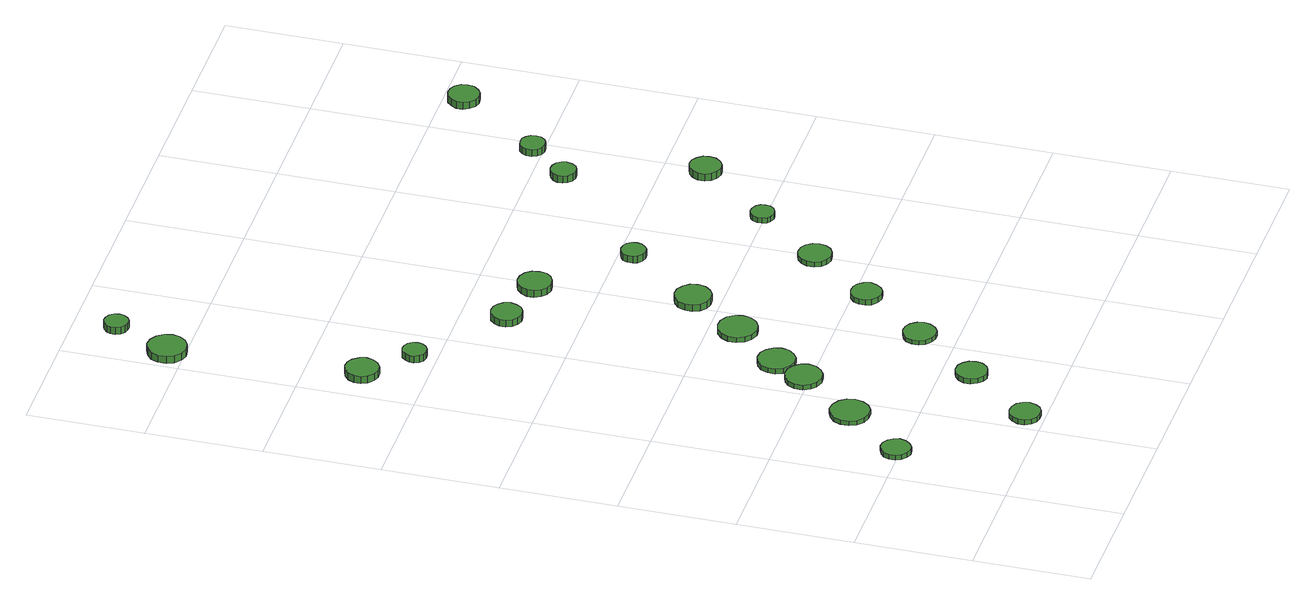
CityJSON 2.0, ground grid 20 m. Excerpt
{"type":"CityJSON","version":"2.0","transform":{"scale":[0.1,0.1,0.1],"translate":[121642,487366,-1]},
"CityObjects":{
"tree1":{"type":"SolitaryVegetationObject","attributes":{"function":"something"},"geometry":[{"type":"MultiSurface","lod":"1","boundaries":[[[0,1,2,3,4,5,6,7,8,9,10,11,12,13,14]],[[15,16,17,18,19,20,21,22,23,24,25,26,27,28,29]],[[0,29,28,1]],[[1,28,27,2]],[[2,27,26,3]],[[3,26,25,4]],[[4,25,24,5]],[[5,24,23,6]],[[6,23,22,7]],[[7,22,21,8]],[[8,21,20,9]],[[9,20,19,10]],[[10,19,18,11]],[[11,18,17,12]],[[12,17,16,13]],[[13,16,15,14]],[[14,15,29,0]]]}]},
"tree2":{"type":"SolitaryVegetationObject","attributes":{"function":"something"},"geometry":[{"type":"MultiSurface","lod":"1","boundaries":[[[30,31,32,33,34,35,36,37,38,39,40,41,42,43,44]],[[45,46,47,48,49,50,51,52,53,54,55,56,57,58,59]],[[30,59,58,31]],[[31,58,57,32]],[[32,57,56,33]],[[33,56,55,34]],[[34,55,54,35]],[[35,54,53,36]],[[36,53,52,37]],[[37,52,51,38]],[[38,51,50,39]],[[39,50,49,40]],[[40,49,48,41]],[[41,48,47,42]],[[42,47,46,43]],[[43,46,45,44]],[[44,45,59,30]]]}]},
"tree3":{"type":"SolitaryVegetationObject","attributes":{"function":"something"},"geometry":[{"type":"MultiSurface","lod":"1","boundaries":[[[60,61,62,63,64,65,66,67,68,69,70,71,72,73,74]],[[75,76,77,78,79,80,81,82,83,84,85,86,87,88,89]],[[60,89,88,61]],[[61,88,87,62]],[[62,87,86,63]],[[63,86,85,64]],[[64,85,84,65]],[[65,84,83,66]],[[66,83,82,67]],[[67,82,81,68]],[[68,81,80,69]],[[69,80,79,70]],[[70,79,78,71]],[[71,78,77,72]],[[72,77,76,73]],[[73,76,75,74]],[[74,75,89,60]]]}]},
"tree4":{"type":"SolitaryVegetationObject","attributes":{"function":"something"},"geometry":[{"type":"MultiSurface","lod":"1","boundaries":[[[90,91,92,93,94,95,96,97,98,99,100,101,102,103,104]],[[105,106,107,108,109,110,111,112,113,114,115,116,117,118,119]],[[90,119,118,91]],[[91,118,117,92]],[[92,117,116,93]],[[93,116,115,94]],[[94,115,114,95]],[[95,114,113,96]],[[96,113,112,97]],[[97,112,111,98]],[[98,111,110,99]],[[99,110,109,100]],[[100,109,108,101]],[[101,108,107,102]],[[102,107,106,103]],[[103,106,105,104]],[[104,105,119,90]]]}]},
"tree5":{"type":"SolitaryVegetationObject","attributes":{"function":"something"},"geometry":[{"type":"MultiSurface","lod":"1","boundaries":[[[120,121,122,123,124,125,126,127,128,129,130,131,132,133,134]],[[135,136,137,138,139,140,141,142,143,144,145,146,147,148,149]],[[120,149,148,121]],[[121,148,147,122]],[[122,147,146,123]],[[123,146,145,124]],[[124,145,144,125]],[[125,144,143,126]],[[126,143,142,127]],[[127,142,141,128]],[[128,141,140,129]],[[129,140,139,130]],[[130,139,138,131]],[[131,138,137,132]],[[132,137,136,133]],[[133,136,135,134]],[[134,135,149,120]]]}]},
"tree6":{"type":"SolitaryVegetationObject","attributes":{"function":"something"},"geometry":[{"type":"MultiSurface","lod":"1","boundaries":[[[150,151,152,153,154,155,156,157,158,159,160,161,162,163,164]],[[165,166,167,168,169,170,171,172,173,174,175,176,177,178,179]],[[150,179,178,151]],[[151,178,177,152]],[[152,177,176,153]],[[153,176,175,154]],[[154,175,174,155]],[[155,174,173,156]],[[156,173,172,157]],[[157,172,171,158]],[[158,171,170,159]],[[159,170,169,160]],[[160,169,168,161]],[[161,168,167,162]],[[162,167,166,163]],[[163,166,165,164]],[[164,165,179,150]]]}]},
"tree7":{"type":"SolitaryVegetationObject","attributes":{"function":"something"},"geometry":[{"type":"MultiSurface","lod":"1","boundaries":[[[180,181,182,183,184,185,186,187,188,189,190,191,192,193,194]],[[195,196,197,198,199,200,201,202,203,204,205,206,207,208,209]],[[180,209,208,181]],[[181,208,207,182]],[[182,207,206,183]],[[183,206,205,184]],[[184,205,204,185]],[[185,204,203,186]],[[186,203,202,187]],[[187,202,201,188]],[[188,201,200,189]],[[189,200,199,190]],[[190,199,198,191]],[[191,198,197,192]],[[192,197,196,193]],[[193,196,195,194]],[[194,195,209,180]]]}]},
"tree8":{"type":"SolitaryVegetationObject","attributes":{"function":"something"},"geometry":[{"type":"MultiSurface","lod":"1","boundaries":[[[210,211,212,213,214,215,216,217,218,219,220,221,222,223,224]],[[225,226,227,228,229,230,231,232,233,234,235,236,237,238,239]],[[210,239,238,211]],[[211,238,237,212]],[[212,237,236,213]],[[213,236,235,214]],[[214,235,234,215]],[[215,234,233,216]],[[216,233,232,217]],[[217,232,231,218]],[[218,231,230,219]],[[219,230,229,220]],[[220,229,228,221]],[[221,228,227,222]],[[222,227,226,223]],[[223,226,225,224]],[[224,225,239,210]]]}]},
"tree9":{"type":"SolitaryVegetationObject","attributes":{"function":"something"},"geometry":[{"type":"MultiSurface","lod":"1","boundaries":[[[240,241,242,243,244,245,246,247,248,249,250,251,252,253,254]],[[255,256,257,258,259,260,261,262,263,264,265,266,267,268,269]],[[240,269,268,241]],[[241,268,267,242]],[[242,267,266,243]],[[243,266,265,244]],[[244,265,264,245]],[[245,264,263,246]],[[246,263,262,247]],[[247,262,261,248]],[[248,261,260,249]],[[249,260,259,250]],[[250,259,258,251]],[[251,258,257,252]],[[252,257,256,253]],[[253,256,255,254]],[[254,255,269,240]]]}]},
"tree10":{"type":"SolitaryVegetationObject","attributes":{"function":"something"},"geometry":[{"type":"MultiSurface","lod":"1","boundaries":[[[270,271,272,273,274,275,276,277,278,279,280,281,282,283,284]],[[285,286,287,288,289,290,291,292,293,294,295,296,297,298,299]],[[270,299,298,271]],[[271,298,297,272]],[[272,297,296,273]],[[273,296,295,274]],[[274,295,294,275]],[[275,294,293,276]],[[276,293,292,277]],[[277,292,291,278]],[[278,291,290,279]],[[279,290,289,280]],[[280,289,288,281]],[[281,288,287,282]],[[282,287,286,283]],[[283,286,285,284]],[[284,285,299,270]]]}]},
"tree11":{"type":"SolitaryVegetationObject","attributes":{"function":"something"},"geometry":[{"type":"MultiSurface","lod":"1","boundaries":[[[300,301,302,303,304,305,306,307,308,309,310,311,312,313,314]],[[315,316,317,318,319,320,321,322,323,324,325,326,327,328,329]],[[300,329,328,301]],[[301,328,327,302]],[[302,327,326,303]],[[303,326,325,304]],[[304,325,324,305]],[[305,324,323,306]],[[306,323,322,307]],[[307,322,321,308]],[[308,321,320,309]],[[309,320,319,310]],[[310,319,318,311]],[[311,318,317,312]],[[312,317,316,313]],[[313,316,315,314]],[[314,315,329,300]]]}]},
"tree12":{"type":"SolitaryVegetationObject","attributes":{"function":"something"},"geometry":[{"type":"MultiSurface","lod":"1","boundaries":[[[330,331,332,333,334,335,336,337,338,339,340,341,342,343,344]],[[345,346,347,348,349,350,351,352,353,354,355,356,357,358,359]],[[330,359,358,331]],[[331,358,357,332]],[[332,357,356,333]],[[333,356,355,334]],[[334,355,354,335]],[[335,354,353,336]],[[336,353,352,337]],[[337,352,351,338]],[[338,351,350,339]],[[339,350,349,340]],[[340,349,348,341]],[[341,348,347,342]],[[342,347,346,343]],[[343,346,345,344]],[[344,345,359,330]]]}]},
"tree13":{"type":"SolitaryVegetationObject","attributes":{"function":"something"},"geometry":[{"type":"MultiSurface","lod":"1","boundaries":[[[360,361,362,363,364,365,366,367,368,369,370,371,372,373,374]],[[375,376,377,378,379,380,381,382,383,384,385,386,387,388,389]],[[360,389,388,361]],[[361,388,387,362]],[[362,387,386,363]],[[363,386,385,364]],[[364,385,384,365]],[[365,384,383,366]],[[366,383,382,367]],[[367,382,381,368]],[[368,381,380,369]],[[369,380,379,370]],[[370,379,378,371]],[[371,378,377,372]],[[372,377,376,373]],[[373,376,375,374]],[[374,375,389,360]]]}]},
"tree14":{"type":"SolitaryVegetationObject","attributes":{"function":"something"},"geometry":[{"type":"MultiSurface","lod":"1","boundaries":[[[390,391,392,393,394,395,396,397,398,399,400,401,402,403,404]],[[405,406,407,408,409,410,411,412,413,414,415,416,417,418,419]],[[390,419,418,391]],[[391,418,417,392]],[[392,417,416,393]],[[393,416,415,394]],[[394,415,414,395]],[[395,414,413,396]],[[396,413,412,397]],[[397,412,411,398]],[[398,411,410,399]],[[399,410,409,400]],[[400,409,408,401]],[[401,408,407,402]],[[402,407,406,403]],[[403,406,405,404]],[[404,405,419,390]]]}]},
"tree15":{"type":"SolitaryVegetationObject","attributes":{"function":"something"},"geometry":[{"type":"MultiSurface","lod":"1","boundaries":[[[420,421,422,423,424,425,426,427,428,429,430,431,432,433,434]],[[435,436,437,438,439,440,441,442,443,444,445,446,447,448,449]],[[420,449,448,421]],[[421,448,447,422]],[[422,447,446,423]],[[423,446,445,424]],[[424,445,444,425]],[[425,444,443,426]],[[426,443,442,427]],[[427,442,441,428]],[[428,441,440,429]],[[429,440,439,430]],[[430,439,438,431]],[[431,438,437,432]],[[432,437,436,433]],[[433,436,435,434]],[[434,435,449,420]]]}]},
"tree16":{"type":"SolitaryVegetationObject","attributes":{"function":"something"},"geometry":[{"type":"MultiSurface","lod":"1","boundaries":[[[450,451,452,453,454,455,456,457,458,459,460,461,462,463,464]],[[465,466,467,468,469,470,471,472,473,474,475,476,477,478,479]],[[450,479,478,451]],[[451,478,477,452]],[[452,477,476,453]],[[453,476,475,454]],[[454,475,474,455]],[[455,474,473,456]],[[456,473,472,457]],[[457,472,471,458]],[[458,471,470,459]],[[459,470,469,460]],[[460,469,468,461]],[[461,468,467,462]],[[462,467,466,463]],[[463,466,465,464]],[[464,465,479,450]]]}]},
"tree17":{"type":"SolitaryVegetationObject","attributes":{"function":"something"},"geometry":[{"type":"MultiSurface","lod":"1","boundaries":[[[480,481,482,483,484,485,486,487,488,489,490,491,492,493,494]],[[495,496,497,498,499,500,501,502,503,504,505,506,507,508,509]],[[480,509,508,481]],[[481,508,507,482]],[[482,507,506,483]],[[483,506,505,484]],[[484,505,504,485]],[[485,504,503,486]],[[486,503,502,487]],[[487,502,501,488]],[[488,501,500,489]],[[489,500,499,490]],[[490,499,498,491]],[[491,498,497,492]],[[492,497,496,493]],[[493,496,495,494]],[[494,495,509,480]]]}]},
"tree18":{"type":"SolitaryVegetationObject","attributes":{"function":"something"},"geometry":[{"type":"MultiSurface","lod":"1","boundaries":[[[510,511,512,513,514,515,516,517,518,519,520,521,522,523,524]],[[525,526,527,528,529,530,531,532,533,534,535,536,537,538,539]],[[510,539,538,511]],[[511,538,537,512]],[[512,537,536,513]],[[513,536,535,514]],[[514,535,534,515]],[[515,534,533,516]],[[516,533,532,517]],[[517,532,531,518]],[[518,531,530,519]],[[519,530,529,520]],[[520,529,528,521]],[[521,528,527,522]],[[522,527,526,523]],[[523,526,525,524]],[[524,525,539,510]]]}]},
"tree19":{"type":"SolitaryVegetationObject","attributes":{"function":"something"},"geometry":[{"type":"MultiSurface","lod":"1","boundaries":[[[540,541,542,543,544,545,546,547,548,549,550,551,552,553,554]],[[555,556,557,558,559,560,561,562,563,564,565,566,567,568,569]],[[540,569,568,541]],[[541,568,567,542]],[[542,567,566,543]],[[543,566,565,544]],[[544,565,564,545]],[[545,564,563,546]],[[546,563,562,547]],[[547,562,561,548]],[[548,561,560,549]],[[549,560,559,550]],[[550,559,558,551]],[[551,558,557,552]],[[552,557,556,553]],[[553,556,555,554]],[[554,555,569,540]]]}]},
"tree20":{"type":"SolitaryVegetationObject","attributes":{"function":"something"},"geometry":[{"type":"MultiSurface","lod":"1","boundaries":[[[570,571,572,573,574,575,576,577,578,579,580,581,582,583,584]],[[585,586,587,588,589,590,591,592,593,594,595,596,597,598,599]],[[570,599,598,571]],[[571,598,597,572]],[[572,597,596,573]],[[573,596,595,574]],[[574,595,594,575]],[[575,594,593,576]],[[576,593,592,577]],[[577,592,591,578]],[[578,591,590,579]],[[579,590,589,580]],[[580,589,588,581]],[[581,588,587,582]],[[582,587,586,583]],[[583,586,585,584]],[[584,585,599,570]]]}]},
"tree21":{"type":"SolitaryVegetationObject","attributes":{"function":"something"},"geometry":[{"type":"MultiSurface","lod":"1","boundaries":[[[600,601,602,603,604,605,606,607,608,609,610,611,612,613,614]],[[615,616,617,618,619,620,621,622,623,624,625,626,627,628,629]],[[600,629,628,601]],[[601,628,627,602]],[[602,627,626,603]],[[603,626,625,604]],[[604,625,624,605]],[[605,624,623,606]],[[606,623,622,607]],[[607,622,621,608]],[[608,621,620,609]],[[609,620,619,610]],[[610,619,618,611]],[[611,618,617,612]],[[612,617,616,613]],[[613,616,615,614]],[[614,615,629,600]]]}]},
"tree22":{"type":"SolitaryVegetationObject","attributes":{"function":"something"},"geometry":[{"type":"MultiSurface","lod":"1","boundaries":[[[630,631,632,633,634,635,636,637,638,639,640,641,642,643,644]],[[645,646,647,648,649,650,651,652,653,654,655,656,657,658,659]],[[630,659,658,631]],[[631,658,657,632]],[[632,657,656,633]],[[633,656,655,634]],[[634,655,654,635]],[[635,654,653,636]],[[636,653,652,637]],[[637,652,651,638]],[[638,651,650,639]],[[639,650,649,640]],[[640,649,648,641]],[[641,648,647,642]],[[642,647,646,643]],[[643,646,645,644]],[[644,645,659,630]]]}]},
"tree23":{"type":"SolitaryVegetationObject","attributes":{"function":"something"},"geometry":[{"type":"MultiSurface","lod":"1","boundaries":[[[660,661,662,663,664,665,666,667,668,669,670,671,672,673,674]],[[675,676,677,678,679,680,681,682,683,684,685,686,687,688,689]],[[660,689,688,661]],[[661,688,687,662]],[[662,687,686,663]],[[663,686,685,664]],[[664,685,684,665]],[[665,684,683,666]],[[666,683,682,667]],[[667,682,681,668]],[[668,681,680,669]],[[669,680,679,670]],[[670,679,678,671]],[[671,678,677,672]],[[672,677,676,673]],[[673,676,675,674]],[[674,675,689,660]]]}]}
},
"vertices":[
[103,208,18],[100,218,18],[94,226,18],[85,232,18],[75,233,18],[65,229,18],[57,222,18],[53,213,18],[53,202,18],[57,193,18],[65,186,18],[75,182,18],[85,183,18],[94,189,18],[100,197,18],[100,197,9],[94,189,9],[85,183,9],[75,182,9],[65,186,9],[57,193,9],[53,202,9],[53,213,9],[57,222,9],[65,229,9],[75,233,9],[85,232,9],[94,226,9],[100,218,9],[103,208,9],
[265,34,17],[262,45,17],[256,54,17],[246,59,17],[235,60,17],[225,57,17],[217,50,17],[212,39,17],[212,28,17],[217,18,17],[225,11,17],[235,8,17],[246,9,17],[256,14,17],[262,23,17],[262,23,8],[256,14,8],[246,9,8],[235,8,8],[225,11,8],[217,18,8],[212,28,8],[212,39,8],[217,50,8],[225,57,8],[235,60,8],[246,59,8],[256,54,8],[262,45,8],[265,34,8],
[196,309,18],[193,323,18],[185,334,18],[173,341,18],[159,343,18],[146,338,18],[135,329,18],[130,316,18],[130,302,18],[135,290,18],[146,280,18],[159,276,18],[173,277,18],[185,284,18],[193,296,18],[193,296,10],[185,284,10],[173,277,10],[159,276,10],[146,280,10],[135,290,10],[130,302,10],[130,316,10],[135,329,10],[146,338,10],[159,343,10],[173,341,10],[185,334,10],[193,323,10],[196,309,10],
[276,410,18],[273,423,18],[265,433,18],[254,440,18],[241,441,18],[228,437,18],[219,429,18],[213,417,18],[213,403,18],[219,391,18],[228,383,18],[241,379,18],[254,380,18],[265,387,18],[273,397,18],[273,397,9],[265,387,9],[254,380,9],[241,379,9],[228,383,9],[219,391,9],[213,403,9],[213,417,9],[219,429,9],[228,437,9],[241,441,9],[254,440,9],[265,433,9],[273,423,9],[276,410,9],
[357,150,18],[355,161,18],[348,170,18],[339,176,18],[327,177,18],[317,173,18],[309,166,18],[304,156,18],[304,145,18],[309,134,18],[317,127,18],[327,123,18],[339,125,18],[348,130,18],[355,139,18],[355,139,9],[348,130,9],[339,125,9],[327,123,9],[317,127,9],[309,134,9],[304,145,9],[304,156,9],[309,166,9],[317,173,9],[327,177,9],[339,176,9],[348,170,9],[355,161,9],[357,150,9],
[90,1106,25],[87,1117,25],[80,1127,25],[70,1133,25],[58,1134,25],[47,1130,25],[38,1122,25],[33,1112,25],[33,1100,25],[38,1089,25],[47,1081,25],[58,1077,25],[70,1078,25],[80,1084,25],[87,1094,25],[87,1094,12],[80,1084,12],[70,1078,12],[58,1077,12],[47,1081,12],[38,1089,12],[33,1100,12],[33,1112,12],[38,1122,12],[47,1130,12],[58,1134,12],[70,1133,12],[80,1127,12],[87,1117,12],[90,1106,12],
[310,465,18],[307,478,18],[299,489,18],[288,496,18],[275,497,18],[262,493,18],[252,484,18],[247,472,18],[247,459,18],[252,447,18],[262,438,18],[275,434,18],[288,435,18],[299,442,18],[307,452,18],[307,452,9],[299,442,9],[288,435,9],[275,434,9],[262,438,9],[252,447,9],[247,459,9],[247,472,9],[252,484,9],[262,493,9],[275,497,9],[288,496,9],[299,489,9],[307,478,9],[310,465,9],
[156,1037,25],[154,1046,25],[149,1053,25],[142,1057,25],[133,1058,25],[125,1055,25],[119,1049,25],[115,1041,25],[115,1033,25],[119,1025,25],[125,1019,25],[133,1017,25],[142,1018,25],[149,1022,25],[154,1029,25],[154,1029,12],[149,1022,12],[142,1018,12],[133,1017,12],[125,1019,12],[119,1025,12],[115,1033,12],[115,1041,12],[119,1049,12],[125,1055,12],[133,1058,12],[142,1057,12],[149,1053,12],[154,1046,12],[156,1037,12],
[71,1428,25],[68,1442,25],[60,1453,25],[48,1460,25],[34,1462,25],[21,1457,25],[10,1448,25],[5,1435,25],[5,1421,25],[10,1409,25],[21,1399,25],[34,1395,25],[48,1397,25],[60,1404,25],[68,1415,25],[68,1415,12],[60,1404,12],[48,1397,12],[34,1395,12],[21,1399,12],[10,1409,12],[5,1421,12],[5,1435,12],[10,1448,12],[21,1457,12],[34,1462,12],[48,1460,12],[60,1453,12],[68,1442,12],[71,1428,12],
[448,263,17],[445,274,17],[438,284,17],[428,290,17],[417,291,17],[406,287,17],[397,280,17],[392,269,17],[392,257,17],[397,247,17],[406,239,17],[417,235,17],[428,236,17],[438,242,17],[445,252,17],[445,252,9],[438,242,9],[428,236,9],[417,235,9],[406,239,9],[397,247,9],[392,257,9],[392,269,9],[397,280,9],[406,287,9],[417,291,9],[428,290,9],[438,284,9],[445,274,9],[448,263,9],
[386,552,18],[383,565,18],[375,577,18],[362,584,18],[349,585,18],[335,581,18],[325,571,18],[319,559,18],[319,545,18],[325,532,18],[335,523,18],[349,518,18],[362,520,18],[375,527,18],[383,538,18],[383,538,9],[375,527,9],[362,520,9],[349,518,9],[335,523,9],[325,532,9],[319,545,9],[319,559,9],[325,571,9],[335,581,9],[349,585,9],[362,584,9],[375,577,9],[383,565,9],[386,552,9],
[108,1528,24],[106,1537,24],[101,1544,24],[93,1548,24],[85,1549,24],[77,1546,24],[70,1540,24],[67,1533,24],[67,1524,24],[70,1516,24],[77,1510,24],[85,1508,24],[93,1508,24],[101,1513,24],[106,1520,24],[106,1520,11],[101,1513,11],[93,1508,11],[85,1508,11],[77,1510,11],[70,1516,11],[67,1524,11],[67,1533,11],[70,1540,11],[77,1546,11],[85,1549,11],[93,1548,11],[101,1544,11],[106,1537,11],[108,1528,11],
[312,924,24],[309,935,24],[303,943,24],[293,949,24],[282,950,24],[272,947,24],[264,939,24],[259,929,24],[259,918,24],[264,908,24],[272,901,24],[282,897,24],[293,899,24],[303,904,24],[309,913,24],[309,913,11],[303,904,11],[293,899,11],[282,897,11],[272,901,11],[264,908,11],[259,918,11],[259,929,11],[264,939,11],[272,947,11],[282,950,11],[293,949,11],[303,943,11],[309,935,11],[312,924,11],
[451,646,21],[448,659,21],[440,669,21],[429,676,21],[416,677,21],[404,673,21],[394,664,21],[389,652,21],[389,639,21],[394,627,21],[404,619,21],[416,615,21],[429,616,21],[440,623,21],[448,633,21],[448,633,9],[440,623,9],[429,616,9],[416,615,9],[404,619,9],[394,627,9],[389,639,9],[389,652,9],[394,664,9],[404,673,9],[416,677,9],[429,676,9],[440,669,9],[448,659,9],[451,646,9],
[536,378,18],[533,389,18],[527,398,18],[518,403,18],[507,404,18],[497,401,18],[488,394,18],[484,384,18],[484,373,18],[488,363,18],[497,356,18],[507,352,18],[518,353,18],[527,359,18],[533,368,18],[533,368,8],[527,359,8],[518,353,8],[507,352,8],[497,356,8],[488,363,8],[484,373,8],[484,384,8],[488,394,8],[497,401,8],[507,404,8],[518,403,8],[527,398,8],[533,389,8],[536,378,8],
[415,904,23],[413,916,23],[406,926,23],[395,932,23],[383,933,23],[372,929,23],[363,921,23],[358,910,23],[358,898,23],[363,887,23],[372,879,23],[383,876,23],[395,877,23],[406,883,23],[413,892,23],[413,892,10],[406,883,10],[395,877,10],[383,876,10],[372,879,10],[363,887,10],[358,898,10],[358,910,10],[363,921,10],[372,929,10],[383,933,10],[395,932,10],[406,926,10],[413,916,10],[415,904,10],
[626,490,17],[624,501,17],[617,511,17],[607,517,17],[595,518,17],[584,514,17],[575,506,17],[571,496,17],[571,484,17],[575,473,17],[584,466,17],[595,462,17],[607,463,17],[617,469,17],[624,479,17],[624,479,8],[617,469,8],[607,463,8],[595,462,8],[584,466,8],[575,473,8],[571,484,8],[571,496,8],[575,506,8],[584,514,8],[595,518,8],[607,517,8],[617,511,8],[624,501,8],[626,490,8],
[542,775,22],[540,784,22],[535,791,22],[528,795,22],[519,796,22],[511,793,22],[504,788,22],[501,780,22],[501,771,22],[504,763,22],[511,757,22],[519,754,22],[528,755,22],[535,760,22],[540,767,22],[540,767,9],[535,760,9],[528,755,9],[519,754,9],[511,757,9],[504,763,9],[501,771,9],[501,780,9],[504,788,9],[511,793,9],[519,796,9],[528,795,9],[535,791,9],[540,784,9],[542,775,9],
[712,605,18],[711,613,18],[706,620,18],[698,624,18],[690,625,18],[682,622,18],[676,617,18],[673,609,18],[673,601,18],[676,593,18],[682,588,18],[690,585,18],[698,586,18],[706,590,18],[711,597,18],[711,597,8],[706,590,8],[698,586,8],[690,585,8],[682,588,8],[676,593,8],[673,601,8],[673,609,8],[676,617,8],[682,622,8],[690,625,8],[698,624,8],[706,620,8],[711,613,8],[712,605,8],
[731,947,29],[729,955,29],[724,963,29],[716,967,29],[707,968,29],[699,965,29],[692,959,29],[688,951,29],[688,942,29],[692,934,29],[699,928,29],[707,925,29],[716,926,29],[724,930,29],[729,938,29],[729,938,16],[724,930,16],[716,926,16],[707,925,16],[699,928,16],[692,934,16],[688,942,16],[688,951,16],[692,959,16],[699,965,16],[707,968,16],[716,967,16],[724,963,16],[729,955,16],[731,947,16],
[817,729,24],[815,740,24],[808,749,24],[799,755,24],[788,756,24],[777,752,24],[769,745,24],[764,735,24],[764,723,24],[769,713,24],[777,706,24],[788,702,24],[799,703,24],[808,709,24],[815,718,24],[815,718,11],[808,709,11],[799,703,11],[788,702,11],[777,706,11],[769,713,11],[764,723,11],[764,735,11],[769,745,11],[777,752,11],[788,756,11],[799,755,11],[808,749,11],[815,740,11],[817,729,11],
[797,1017,26],[796,1026,26],[790,1033,26],[783,1038,26],[774,1038,26],[765,1036,26],[759,1030,26],[755,1022,26],[755,1013,26],[759,1005,26],[765,999,26],[774,996,26],[783,997,26],[790,1001,26],[796,1009,26],[796,1009,13],[790,1001,13],[783,997,13],[774,996,13],[765,999,13],[759,1005,13],[755,1013,13],[755,1022,13],[759,1030,13],[765,1036,13],[774,1038,13],[783,1038,13],[790,1033,13],[796,1026,13],[797,1017,13],
[920,1167,21],[918,1178,21],[911,1187,21],[902,1192,21],[891,1193,21],[880,1190,21],[872,1182,21],[867,1172,21],[867,1161,21],[872,1151,21],[880,1143,21],[891,1140,21],[902,1141,21],[911,1147,21],[918,1156,21],[918,1156,8],[911,1147,8],[902,1141,8],[891,1140,8],[880,1143,8],[872,1151,8],[867,1161,8],[867,1172,8],[872,1182,8],[880,1190,8],[891,1193,8],[902,1192,8],[911,1187,8],[918,1178,8],[920,1167,8]
]}
